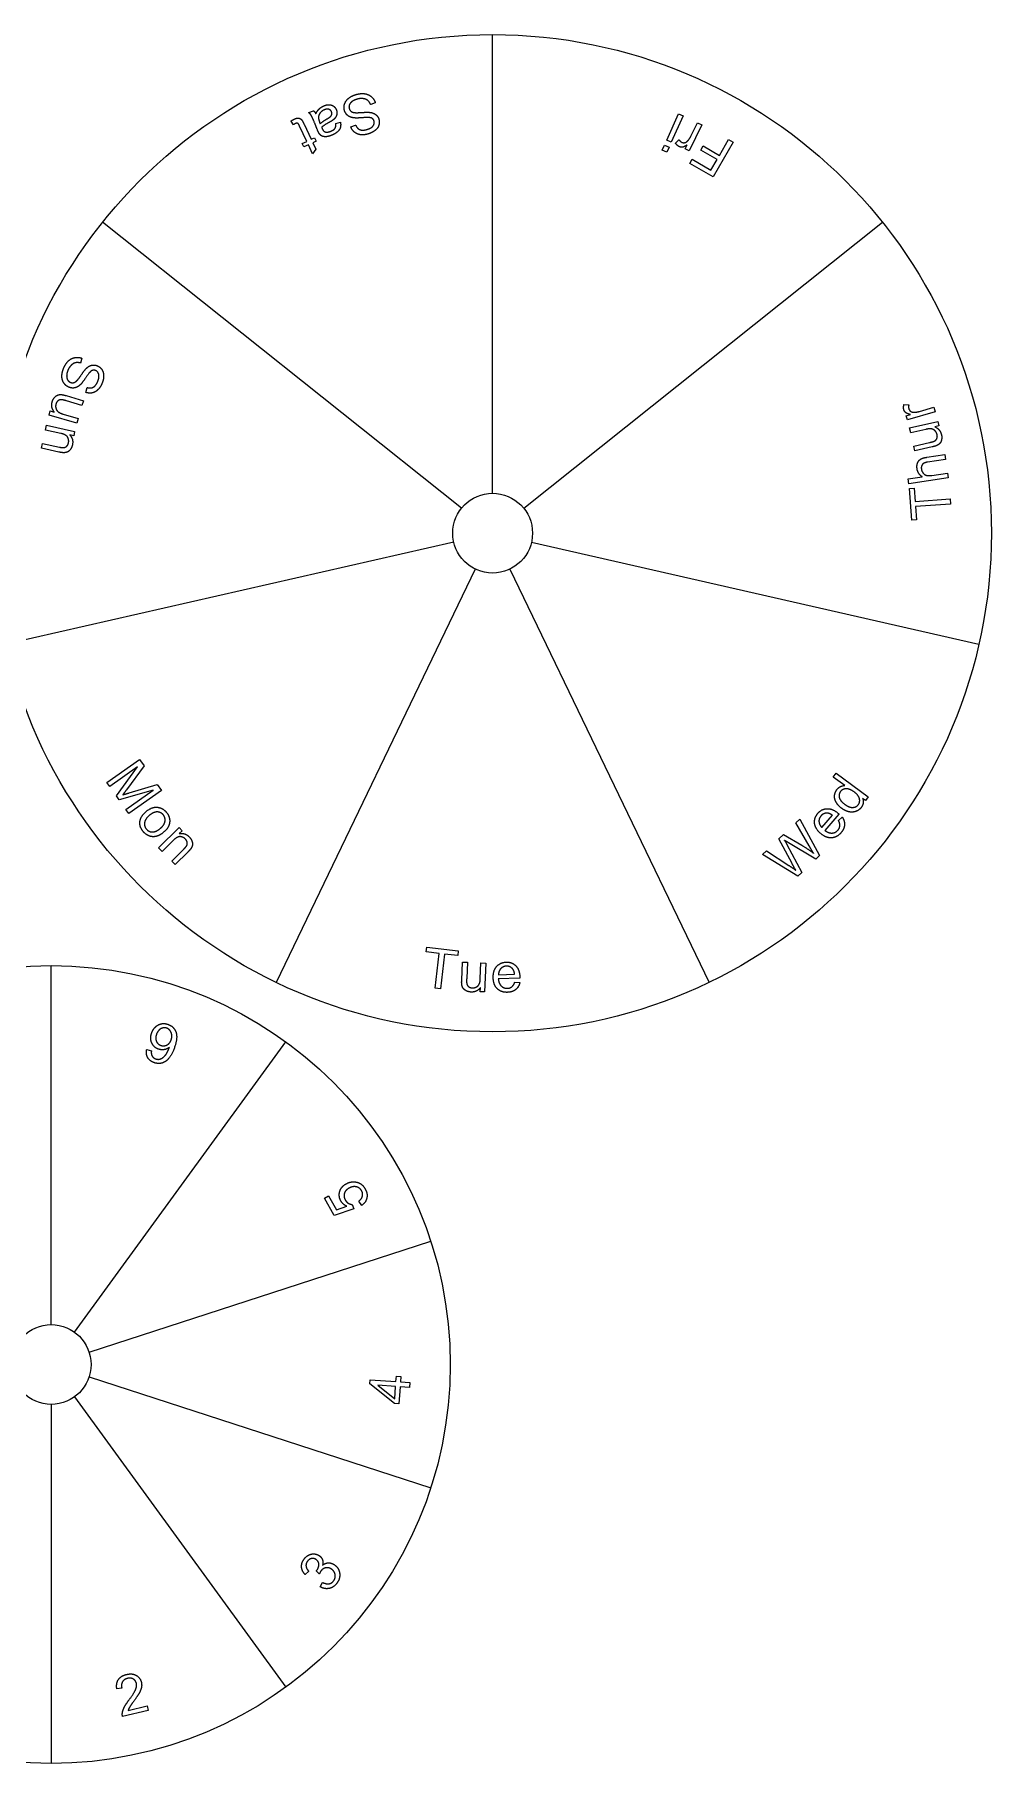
# Model space of a CAD drawing. Header units: millimetres. Extents: x 0 to 599, y -665 to 50.
# Drawn here: x 542 to 590, y -476.7 to -390 of the extents above; entities that cross this region are included whole.
import ezdxf

# ---------------------------------------------------------------- set-up
doc = ezdxf.new("R2010")
doc.units = ezdxf.units.MM
doc.header["$MEASUREMENT"] = 0
doc.layers.add('NEW WOOD 3MM v5_Sketch1', color=7, linetype='Continuous')

msp = doc.modelspace()

# ---------------------------------------------------------------- linework, layer by layer
at = {"layer": 'NEW WOOD 3MM v5_Sketch1', "color": 244, "true_color": 0x991b1e}
for p, q in [((565, -413), (565, -390)), ((559.123, -393.414), (558.891, -393.509)), ((555.023, -394.518), (554.898, -394.337)), ((555.789, -393.915), (556.027, -393.819)), ((556.33, -394.384), (556.364, -394.467)), ((557.14, -394.451), (557.375, -394.392)), ((573.73, -395.296), (574.324, -393.974)), ((574.548, -394.075), (573.954, -395.396)), ((574.324, -393.974), (574.548, -394.075)), ((555.687, -395.353), (555.327, -394.586)), ((555.554, -394.495), (555.908, -395.249)), ((555.908, -395.249), (556.071, -395.173)), ((556.071, -395.173), (556.152, -395.346)), ((556.211, -394.752), (556.088, -394.449)), ((557.896, -394.627), (558.133, -394.534)), ((574.164, -395.437), (574.341, -395.27)), ((575.492, -394.53), (574.848, -395.828)), ((574.935, -395.101), (575.272, -394.421)), ((575.272, -394.421), (575.492, -394.53)), ((576.368, -396.055), (576.823, -395.268)), ((576.823, -395.268), (577.052, -395.401)), ((555.464, -395.458), (555.687, -395.353)), ((555.545, -395.631), (555.464, -395.458)), ((555.768, -395.526), (555.545, -395.631)), ((555.983, -395.984), (555.768, -395.526)), ((556.142, -395.747), (555.983, -395.984)), ((556.152, -395.346), (555.989, -395.422)), ((555.989, -395.422), (556.142, -395.747)), ((573.504, -395.798), (573.619, -395.541)), ((573.728, -395.899), (573.504, -395.798)), ((573.619, -395.541), (573.843, -395.642)), ((573.843, -395.642), (573.728, -395.899)), ((573.954, -395.396), (573.73, -395.296)), ((574.65, -395.73), (574.748, -395.533)), ((574.848, -395.828), (574.65, -395.73)), ((575.437, -395.789), (575.556, -395.585)), ((576.25, -396.259), (575.437, -395.789)), ((575.556, -395.585), (576.368, -396.055)), ((577.052, -395.401), (576.051, -397.132)), ((574.883, -396.457), (575.001, -396.252)), ((576.051, -397.132), (574.883, -396.457)), ((575.001, -396.252), (575.94, -396.795)), ((575.94, -396.795), (576.25, -396.259)), ((563.436, -413.753), (545.454, -399.413)), ((566.564, -413.753), (584.546, -399.413)), ((544.42, -406.227), (544.351, -406.468)), ((543.629, -408.103), (544.49, -408.356)), ((544.611, -407.942), (544.685, -407.699)), ((542.769, -409.075), (542.831, -408.864)), ((544.159, -409.483), (542.769, -409.075)), ((542.831, -408.864), (543.035, -408.924)), ((543.483, -409.029), (544.228, -409.247)), ((544.421, -408.591), (543.65, -408.365)), ((544.49, -408.356), (544.421, -408.591)), ((585.619, -408.554), (585.861, -408.572)), ((585.731, -409.111), (585.942, -409.05)), ((585.792, -409.323), (585.731, -409.111)), ((587.184, -408.922), (585.792, -409.323)), ((586.388, -408.896), (587.116, -408.686)), ((587.116, -408.686), (587.184, -408.922)), ((542.586, -409.832), (542.637, -409.591)), ((543.359, -409.998), (542.586, -409.832)), ((542.637, -409.591), (544.054, -409.896)), ((544.054, -409.896), (544.007, -410.112)), ((544.228, -409.247), (544.159, -409.483)), ((585.903, -409.724), (587.317, -409.407)), ((585.957, -409.963), (585.903, -409.724)), ((586.714, -409.793), (585.957, -409.963)), ((587.365, -409.621), (587.157, -409.668)), ((587.317, -409.407), (587.365, -409.621)), ((542.39, -410.743), (542.441, -410.502)), ((543.261, -410.93), (542.39, -410.743)), ((542.441, -410.502), (543.303, -410.688)), ((544.007, -410.112), (543.806, -410.068)), ((586.106, -410.63), (586.891, -410.454)), ((586.16, -410.87), (586.106, -410.63)), ((587.036, -410.673), (586.16, -410.87)), ((586.759, -411.195), (587.668, -411.061)), ((587.704, -411.304), (586.795, -411.438)), ((587.668, -411.061), (587.704, -411.304)), ((585.826, -412.277), (586.536, -412.173)), ((585.862, -412.52), (585.826, -412.277)), ((587.84, -412.228), (585.862, -412.52)), ((587.02, -412.101), (587.804, -411.985)), ((587.804, -411.985), (587.84, -412.228)), ((585.895, -412.759), (586.131, -412.743)), ((586.004, -414.34), (585.895, -412.759)), ((586.131, -412.743), (586.176, -413.403)), ((586.176, -413.403), (587.936, -413.281)), ((587.936, -413.281), (587.954, -413.545)), ((586.24, -414.324), (586.004, -414.34)), ((587.954, -413.545), (586.195, -413.667)), ((586.195, -413.667), (586.24, -414.324)), ((563.05, -415.445), (540.627, -420.563)), ((566.95, -415.445), (589.373, -420.563)), ((564.132, -416.802), (554.153, -437.524)), ((565.868, -416.802), (575.847, -437.524)), ((545.667, -427.496), (547.3, -426.342)), ((547.3, -426.342), (547.53, -426.667)), ((547.205, -426.722), (545.814, -427.705)), ((546.148, -428.177), (547.205, -426.722)), ((547.53, -426.667), (546.647, -427.871)), ((582.077, -427.227), (582.222, -427.031)), ((582.653, -427.654), (582.077, -427.227)), ((582.222, -427.031), (583.829, -428.221)), ((545.814, -427.705), (545.667, -427.496)), ((546.286, -428.372), (546.148, -428.177)), ((547.989, -427.88), (546.286, -428.372)), ((546.622, -428.846), (547.989, -427.88)), ((548.402, -427.9), (546.769, -429.055)), ((546.784, -428.022), (548.196, -427.609)), ((548.196, -427.609), (548.402, -427.9)), ((546.769, -429.055), (546.622, -428.846)), ((582.354, -429.08), (581.649, -429.899)), ((583.694, -428.404), (583.547, -428.295)), ((583.829, -428.221), (583.694, -428.404)), ((548.26, -430.784), (549.288, -429.763)), ((549.288, -429.763), (549.444, -429.92)), ((549.444, -429.92), (549.298, -430.065)), ((580.206, -429.52), (580.399, -429.337)), ((580.863, -430.668), (580.206, -429.52)), ((580.399, -429.337), (581.379, -431.164)), ((581.505, -429.757), (582.033, -429.144)), ((582.332, -429.405), (582.522, -429.233)), ((548.433, -430.958), (548.26, -430.784)), ((548.995, -430.401), (548.433, -430.958)), ((579.354, -430.329), (579.586, -430.109)), ((580.009, -431.57), (579.354, -430.329)), ((579.586, -430.109), (580.491, -430.646)), ((579.75, -430.609), (580.492, -432.006)), ((581.194, -431.34), (579.838, -430.526)), ((548.917, -431.445), (549.542, -430.824)), ((549.09, -431.619), (548.917, -431.445)), ((549.722, -430.992), (549.09, -431.619)), ((578.534, -431.108), (578.731, -430.921)), ((580.297, -432.192), (578.534, -431.108)), ((578.731, -430.921), (579.855, -431.662)), ((581.379, -431.164), (581.194, -431.34)), ((580.492, -432.006), (580.297, -432.192)), ((561.677, -435.989), (561.705, -435.755)), ((562.331, -436.068), (561.677, -435.989)), ((561.705, -435.755), (563.279, -435.945)), ((563.279, -435.945), (563.251, -436.179)), ((542.879, -454.683), (542.879, -436.683)), ((562.12, -437.819), (562.331, -436.068)), ((562.594, -436.1), (562.383, -437.851)), ((563.251, -436.179), (562.594, -436.1)), ((563.453, -437.403), (563.491, -436.507)), ((563.491, -436.507), (563.736, -436.517)), ((563.736, -436.517), (563.702, -437.32)), ((564.386, -437.321), (564.419, -436.546)), ((564.419, -436.546), (564.664, -436.556)), ((564.664, -436.556), (564.603, -438.004)), ((566.367, -437.306), (565.287, -437.34)), ((565.294, -437.138), (566.103, -437.113)), ((566.113, -437.509), (566.367, -437.533)), ((562.383, -437.851), (562.12, -437.819)), ((564.384, -437.995), (564.393, -437.782)), ((564.603, -438.004), (564.384, -437.995)), ((544.054, -455.065), (554.635, -440.503)), ((547.664, -440.891), (547.901, -440.953)), ((556.575, -448.339), (556.779, -448.225)), ((557.062, -449.207), (556.575, -448.339)), ((556.779, -448.225), (557.17, -448.921)), ((558.052, -448.873), (557.062, -449.207)), ((557.17, -448.921), (557.692, -448.751)), ((557.966, -448.657), (558.052, -448.873)), ((558.441, -448.704), (558.296, -448.49)), ((544.781, -456.065), (561.9, -450.503)), ((544.781, -457.301), (561.9, -462.864)), ((558.851, -457.643), (558.865, -457.443)), ((560.079, -458.645), (558.851, -457.643)), ((558.865, -457.443), (560.158, -457.535)), ((560.158, -457.535), (560.177, -457.265)), ((560.177, -457.265), (560.402, -457.281)), ((560.402, -457.281), (560.382, -457.551)), ((560.382, -457.551), (560.86, -457.584)), ((560.86, -457.584), (560.843, -457.829)), ((544.054, -458.301), (554.635, -472.864)), ((560.141, -457.78), (559.241, -457.716)), ((559.241, -457.716), (560.096, -458.404)), ((560.096, -458.404), (560.141, -457.78)), ((560.365, -457.796), (560.304, -458.661)), ((560.843, -457.829), (560.365, -457.796)), ((542.879, -458.683), (542.879, -476.683)), ((560.304, -458.661), (560.079, -458.645)), ((555.79, -467.05), (555.606, -467.219)), ((556.317, -467.184), (556.162, -467.031)), ((556.355, -467.823), (556.479, -467.608)), ((546.417, -472.903), (546.165, -472.937)), ((547.743, -474.025), (546.458, -474.337)), ((546.734, -474.028), (547.687, -473.796)), ((547.687, -473.796), (547.743, -474.025))]:
    msp.add_line(p, q, dxfattribs=at)
at = {"layer": 'NEW WOOD 3MM v5_Sketch1', "color": 18, "true_color": 0x000000}
for centre, radius in [((565, -415), 25), ((565, -415), 2), ((542.879, -456.683), 20), ((542.879, -456.683), 2)]:
    msp.add_circle(centre, radius, dxfattribs=at)
at = {"layer": 'NEW WOOD 3MM v5_Sketch1', "color": 244, "true_color": 0x991b1e}
for points in [[(556.555, -393.57), (556.777, -393.481), (556.939, -393.541)], [(556.939, -393.541), (557.102, -393.602), (557.17, -393.77)], [(557.58, -393.813), (557.532, -393.66), (557.577, -393.499)], [(557.577, -393.499), (557.623, -393.337), (557.763, -393.211)], [(557.763, -393.211), (557.903, -393.085), (558.108, -393.021)], [(557.82, -393.536), (557.789, -393.628), (557.817, -393.716)], [(557.948, -393.367), (557.851, -393.444), (557.82, -393.536)], [(558.19, -393.244), (558.045, -393.289), (557.948, -393.367)], [(558.108, -393.021), (558.367, -392.941), (558.565, -392.962)], [(558.501, -393.21), (558.353, -393.194), (558.19, -393.244)], [(558.739, -393.298), (558.648, -393.226), (558.501, -393.21)], [(558.565, -392.962), (558.764, -392.983), (558.911, -393.103)], [(558.891, -393.509), (558.829, -393.371), (558.739, -393.298)], [(558.911, -393.103), (559.058, -393.224), (559.123, -393.414)], [(554.898, -394.337), (554.983, -394.273), (555.057, -394.238)], [(555.057, -394.238), (555.178, -394.181), (555.263, -394.188)], [(555.263, -394.188), (555.347, -394.195), (555.404, -394.245)], [(555.404, -394.245), (555.46, -394.295), (555.554, -394.495)], [(555.912, -394.053), (555.863, -393.974), (555.789, -393.915)], [(556.088, -394.449), (555.96, -394.131), (555.912, -394.053)], [(556.027, -393.819), (556.091, -393.875), (556.139, -393.966)], [(556.139, -393.966), (556.223, -393.808), (556.322, -393.716)], [(556.275, -394.141), (556.269, -394.233), (556.33, -394.384)], [(556.362, -393.923), (556.282, -394.022), (556.275, -394.141)], [(556.322, -393.716), (556.421, -393.625), (556.555, -393.57)], [(556.573, -393.771), (556.441, -393.824), (556.362, -393.923)], [(556.364, -394.467), (556.467, -394.366), (556.701, -394.231)], [(556.81, -394.403), (556.547, -394.547), (556.435, -394.645)], [(556.799, -393.75), (556.705, -393.717), (556.573, -393.771)], [(556.701, -394.231), (556.833, -394.154), (556.881, -394.105)], [(556.929, -393.874), (556.892, -393.783), (556.799, -393.75)], [(556.999, -394.287), (556.939, -394.332), (556.81, -394.403)], [(556.881, -394.105), (556.929, -394.057), (556.941, -393.995)], [(556.941, -393.995), (556.953, -393.934), (556.929, -393.874)], [(557.132, -394.147), (557.08, -394.225), (556.999, -394.287)], [(557.197, -393.968), (557.185, -394.068), (557.132, -394.147)], [(557.17, -393.77), (557.209, -393.869), (557.197, -393.968)], [(557.375, -394.392), (557.402, -394.547), (557.368, -394.663)], [(557.744, -394.06), (557.627, -393.967), (557.58, -393.813)], [(558.05, -394.178), (557.86, -394.153), (557.744, -394.06)], [(557.817, -393.716), (557.845, -393.806), (557.918, -393.857)], [(557.918, -393.857), (557.991, -393.908), (558.125, -393.916)], [(558.511, -394.168), (558.181, -394.194), (558.05, -394.178)], [(558.125, -393.916), (558.211, -393.922), (558.494, -393.903)], [(558.494, -393.903), (558.776, -393.885), (558.899, -393.908)], [(558.934, -394.185), (558.841, -394.142), (558.511, -394.168)], [(558.899, -393.908), (559.058, -393.937), (559.159, -394.022)], [(559.061, -394.332), (559.029, -394.229), (558.934, -394.185)], [(559.02, -394.567), (559.098, -394.45), (559.061, -394.332)], [(559.159, -394.022), (559.259, -394.107), (559.3, -394.239)], [(559.3, -394.239), (559.345, -394.383), (559.302, -394.535)], [(555.116, -394.464), (555.079, -394.481), (555.023, -394.518)], [(555.2, -394.444), (555.166, -394.441), (555.116, -394.464)], [(555.258, -394.469), (555.234, -394.448), (555.2, -394.444)], [(555.327, -394.586), (555.283, -394.491), (555.258, -394.469)], [(556.307, -394.958), (556.272, -394.904), (556.211, -394.752)], [(556.44, -395.084), (556.365, -395.043), (556.307, -394.958)], [(556.435, -394.645), (556.453, -394.693), (556.458, -394.705)], [(556.639, -395.122), (556.516, -395.125), (556.44, -395.084)], [(556.458, -394.705), (556.514, -394.845), (556.602, -394.876)], [(556.602, -394.876), (556.72, -394.918), (556.892, -394.848)], [(556.935, -395.05), (556.763, -395.119), (556.639, -395.122)], [(556.892, -394.848), (557.053, -394.783), (557.107, -394.696)], [(557.221, -394.88), (557.109, -394.98), (556.935, -395.05)], [(557.107, -394.696), (557.161, -394.609), (557.14, -394.451)], [(557.368, -394.663), (557.334, -394.779), (557.221, -394.88)], [(558.084, -394.899), (557.955, -394.793), (557.896, -394.627)], [(558.396, -395.023), (558.212, -395.005), (558.084, -394.899)], [(558.133, -394.534), (558.209, -394.709), (558.35, -394.766)], [(558.35, -394.766), (558.492, -394.823), (558.712, -394.755)], [(558.791, -394.974), (558.579, -395.041), (558.396, -395.023)], [(558.712, -394.755), (558.941, -394.684), (559.02, -394.567)], [(559.122, -394.8), (558.984, -394.914), (558.791, -394.974)], [(559.302, -394.535), (559.259, -394.686), (559.122, -394.8)], [(574.341, -395.27), (574.398, -395.358), (574.478, -395.398)], [(574.771, -395.339), (574.866, -395.24), (574.935, -395.101)], [(574.355, -395.62), (574.244, -395.565), (574.164, -395.437)], [(574.518, -395.646), (574.432, -395.658), (574.355, -395.62)], [(574.478, -395.398), (574.551, -395.434), (574.63, -395.419)], [(574.748, -395.533), (574.604, -395.634), (574.518, -395.646)], [(574.63, -395.419), (574.709, -395.404), (574.771, -395.339)], [(543.482, -406.781), (543.58, -406.527), (543.719, -406.384)], [(543.719, -406.384), (543.859, -406.241), (544.045, -406.201)], [(544.091, -406.457), (543.978, -406.483), (543.874, -406.589)], [(544.045, -406.201), (544.231, -406.161), (544.42, -406.227)], [(544.351, -406.468), (544.204, -406.431), (544.091, -406.457)], [(543.417, -407.168), (543.405, -406.981), (543.482, -406.781)], [(543.528, -407.492), (543.429, -407.356), (543.417, -407.168)], [(543.708, -406.854), (543.654, -406.996), (543.654, -407.12)], [(543.654, -407.12), (543.655, -407.244), (543.708, -407.325)], [(543.874, -406.589), (543.769, -406.695), (543.708, -406.854)], [(543.708, -407.325), (543.761, -407.406), (543.847, -407.44)], [(544.02, -407.448), (544.105, -407.422), (544.195, -407.322)], [(544.195, -407.322), (544.253, -407.258), (544.414, -407.025)], [(544.632, -407.175), (544.448, -407.45), (544.354, -407.542)], [(544.414, -407.025), (544.574, -406.791), (544.669, -406.709)], [(544.908, -406.854), (544.816, -406.9), (544.632, -407.175)], [(544.669, -406.709), (544.79, -406.602), (544.919, -406.576)], [(545.102, -406.845), (545.001, -406.806), (544.908, -406.854)], [(544.919, -406.576), (545.048, -406.551), (545.177, -406.6)], [(545.002, -407.672), (545.134, -407.597), (545.217, -407.381)], [(545.26, -407.023), (545.218, -406.889), (545.102, -406.845)], [(545.177, -406.6), (545.318, -406.654), (545.41, -406.782)], [(545.217, -407.381), (545.303, -407.157), (545.26, -407.023)], [(545.41, -406.782), (545.502, -406.909), (545.507, -407.088)], [(545.507, -407.088), (545.511, -407.267), (545.439, -407.455)], [(542.929, -408.414), (542.965, -408.291), (543.043, -408.198)], [(543.043, -408.198), (543.122, -408.105), (543.208, -408.074)], [(543.208, -408.074), (543.295, -408.043), (543.404, -408.053)], [(543.404, -408.053), (543.478, -408.059), (543.629, -408.103)], [(543.776, -407.686), (543.627, -407.628), (543.528, -407.492)], [(544.071, -407.71), (543.926, -407.743), (543.776, -407.686)], [(543.847, -407.44), (543.935, -407.473), (544.02, -407.448)], [(544.354, -407.542), (544.217, -407.677), (544.071, -407.71)], [(544.941, -407.964), (544.778, -407.999), (544.611, -407.942)], [(544.685, -407.699), (544.869, -407.748), (545.002, -407.672)], [(545.231, -407.795), (545.103, -407.928), (544.941, -407.964)], [(545.439, -407.455), (545.359, -407.663), (545.231, -407.795)], [(543.035, -408.924), (542.847, -408.693), (542.929, -408.414)], [(543.118, -408.52), (543.087, -408.626), (543.114, -408.735)], [(543.114, -408.735), (543.141, -408.844), (543.223, -408.91)], [(543.223, -408.358), (543.149, -408.414), (543.118, -408.52)], [(543.397, -408.307), (543.297, -408.302), (543.223, -408.358)], [(543.223, -408.91), (543.305, -408.976), (543.483, -409.029)], [(543.65, -408.365), (543.465, -408.311), (543.397, -408.307)], [(585.613, -408.818), (585.578, -408.699), (585.619, -408.554)], [(585.704, -408.956), (585.637, -408.901), (585.613, -408.818)], [(585.942, -409.05), (585.771, -409.011), (585.704, -408.956)], [(585.861, -408.572), (585.835, -408.673), (585.86, -408.76)], [(585.86, -408.76), (585.882, -408.837), (585.947, -408.886)], [(585.947, -408.886), (586.011, -408.934), (586.101, -408.936)], [(586.101, -408.936), (586.238, -408.939), (586.388, -408.896)], [(543.705, -410.188), (543.631, -410.056), (543.359, -409.998)], [(586.999, -409.771), (586.895, -409.753), (586.714, -409.793)], [(587.18, -409.871), (587.103, -409.789), (586.999, -409.771)], [(587.157, -409.668), (587.434, -409.779), (587.498, -410.062)], [(587.28, -410.061), (587.256, -409.953), (587.18, -409.871)], [(543.303, -410.688), (543.45, -410.719), (543.529, -410.707)], [(543.529, -410.707), (543.607, -410.694), (543.666, -410.632)], [(543.666, -410.632), (543.725, -410.57), (543.745, -410.474)], [(543.846, -410.795), (543.777, -410.892), (543.691, -410.93)], [(543.745, -410.474), (543.778, -410.321), (543.705, -410.188)], [(543.806, -410.068), (544.006, -410.275), (543.942, -410.569)], [(543.942, -410.569), (543.915, -410.697), (543.846, -410.795)], [(586.891, -410.454), (587.078, -410.412), (587.14, -410.383)], [(587.256, -410.609), (587.189, -410.639), (587.036, -410.673)], [(587.14, -410.383), (587.23, -410.339), (587.267, -410.254)], [(587.418, -410.495), (587.357, -410.564), (587.256, -410.609)], [(587.267, -410.254), (587.305, -410.169), (587.28, -410.061)], [(587.502, -410.307), (587.478, -410.426), (587.418, -410.495)], [(587.498, -410.062), (587.526, -410.188), (587.502, -410.307)], [(543.497, -410.966), (543.428, -410.965), (543.261, -410.93)], [(543.691, -410.93), (543.604, -410.967), (543.497, -410.966)], [(586.275, -411.773), (586.252, -411.613), (586.297, -411.487)], [(586.297, -411.487), (586.343, -411.36), (586.446, -411.293)], [(586.446, -411.293), (586.549, -411.226), (586.759, -411.195)], [(586.542, -411.556), (586.47, -411.647), (586.492, -411.792)], [(586.795, -411.438), (586.613, -411.465), (586.542, -411.556)], [(586.536, -412.173), (586.313, -412.032), (586.275, -411.773)], [(586.492, -411.792), (586.508, -411.9), (586.578, -411.987)], [(586.578, -411.987), (586.648, -412.073), (586.75, -412.1)], [(586.75, -412.1), (586.851, -412.126), (587.02, -412.101)], [(546.647, -427.871), (546.523, -428.039), (546.461, -428.12)], [(546.461, -428.12), (546.569, -428.085), (546.784, -428.022)], [(582.227, -428.508), (582.128, -428.345), (582.139, -428.173)], [(582.139, -428.173), (582.149, -428), (582.255, -427.857)], [(582.255, -427.857), (582.333, -427.751), (582.439, -427.702)], [(582.433, -427.959), (582.335, -428.091), (582.377, -428.258)], [(582.713, -427.815), (582.532, -427.824), (582.433, -427.959)], [(582.439, -427.702), (582.544, -427.653), (582.653, -427.654)], [(583.132, -427.982), (582.893, -427.805), (582.713, -427.815)], [(583.388, -428.312), (583.349, -428.143), (583.132, -427.982)], [(547.325, -429.471), (547.351, -429.201), (547.63, -428.963)], [(547.63, -428.963), (547.936, -428.701), (548.229, -428.745)], [(548.189, -428.976), (548.006, -428.974), (547.794, -429.155)], [(548.493, -429.119), (548.373, -428.979), (548.189, -428.976)], [(548.229, -428.745), (548.472, -428.782), (548.647, -428.987)], [(548.647, -428.987), (548.841, -429.214), (548.816, -429.485)], [(581.138, -429.545), (581.108, -429.271), (581.304, -429.043)], [(581.304, -429.043), (581.494, -428.823), (581.764, -428.813)], [(581.765, -429.035), (581.581, -429.032), (581.459, -429.173)], [(581.764, -428.813), (582.034, -428.802), (582.306, -429.037)], [(582.033, -429.144), (581.884, -429.037), (581.765, -429.035)], [(582.501, -428.8), (582.326, -428.671), (582.227, -428.508)], [(582.306, -429.037), (582.322, -429.051), (582.354, -429.08)], [(582.377, -428.258), (582.42, -428.426), (582.651, -428.597)], [(582.865, -428.97), (582.68, -428.933), (582.501, -428.8)], [(582.651, -428.597), (582.875, -428.763), (583.055, -428.751)], [(583.213, -428.948), (583.05, -429.008), (582.865, -428.97)], [(583.055, -428.751), (583.236, -428.738), (583.331, -428.61)], [(583.479, -428.749), (583.376, -428.888), (583.213, -428.948)], [(583.331, -428.61), (583.426, -428.481), (583.388, -428.312)], [(583.547, -428.295), (583.638, -428.534), (583.479, -428.749)], [(547.497, -429.971), (547.299, -429.74), (547.325, -429.471)], [(547.557, -429.518), (547.53, -429.7), (547.65, -429.84)], [(547.794, -429.155), (547.583, -429.335), (547.557, -429.518)], [(547.65, -429.84), (547.769, -429.979), (547.954, -429.981)], [(547.954, -429.981), (548.138, -429.982), (548.355, -429.797)], [(548.355, -429.797), (548.559, -429.622), (548.585, -429.44)], [(548.585, -429.44), (548.611, -429.257), (548.493, -429.119)], [(548.816, -429.485), (548.791, -429.756), (548.528, -429.981)], [(581.445, -430.058), (581.168, -429.82), (581.138, -429.545)], [(581.459, -429.173), (581.348, -429.301), (581.359, -429.463)], [(581.359, -429.463), (581.37, -429.624), (581.505, -429.757)], [(581.649, -429.899), (581.839, -430.045), (582.014, -430.035)], [(582.014, -430.035), (582.19, -430.026), (582.308, -429.889)], [(582.308, -429.889), (582.396, -429.786), (582.405, -429.668)], [(582.405, -429.668), (582.414, -429.549), (582.332, -429.405)], [(582.638, -429.627), (582.625, -429.83), (582.46, -430.022)], [(582.522, -429.233), (582.651, -429.424), (582.638, -429.627)], [(547.791, -430.179), (547.62, -430.115), (547.497, -429.971)], [(548.139, -430.203), (547.963, -430.244), (547.791, -430.179)], [(548.528, -429.981), (548.316, -430.163), (548.139, -430.203)], [(549.343, -430.215), (549.192, -430.205), (548.995, -430.401)], [(549.298, -430.065), (549.58, -430.01), (549.792, -430.224)], [(549.605, -430.337), (549.494, -430.226), (549.343, -430.215)], [(549.542, -430.824), (549.649, -430.718), (549.681, -430.646)], [(549.694, -430.49), (549.674, -430.407), (549.605, -430.337)], [(549.681, -430.646), (549.714, -430.573), (549.694, -430.49)], [(549.882, -430.814), (549.843, -430.872), (549.722, -430.992)], [(549.792, -430.224), (549.885, -430.317), (549.928, -430.428)], [(549.957, -430.632), (549.941, -430.724), (549.882, -430.814)], [(549.928, -430.428), (549.972, -430.539), (549.957, -430.632)], [(579.838, -430.526), (579.668, -430.424), (579.631, -430.399)], [(579.631, -430.399), (579.703, -430.52), (579.75, -430.609)], [(580.491, -430.646), (580.828, -430.844), (581.091, -431.052)], [(581.091, -431.052), (580.988, -430.888), (580.863, -430.668)], [(581.983, -430.276), (581.713, -430.289), (581.445, -430.058)], [(582.46, -430.022), (582.253, -430.262), (581.983, -430.276)], [(579.855, -431.662), (580.032, -431.778), (580.198, -431.9)], [(580.198, -431.9), (580.033, -431.615), (580.009, -431.57)], [(565.032, -437.298), (565.02, -436.933), (565.202, -436.725)], [(565.202, -436.725), (565.384, -436.517), (565.684, -436.508)], [(565.412, -436.831), (565.301, -436.948), (565.294, -437.138)], [(565.693, -436.709), (565.524, -436.715), (565.412, -436.831)], [(565.684, -436.508), (565.974, -436.498), (566.165, -436.69)], [(566.001, -436.841), (565.88, -436.703), (565.693, -436.709)], [(566.103, -437.113), (566.081, -436.93), (566.001, -436.841)], [(566.165, -436.69), (566.355, -436.882), (566.366, -437.241)], [(563.458, -437.633), (563.446, -437.56), (563.453, -437.403)], [(563.526, -437.818), (563.475, -437.742), (563.458, -437.633)], [(563.702, -437.32), (563.694, -437.512), (563.706, -437.579)], [(563.706, -437.579), (563.725, -437.677), (563.798, -437.736)], [(563.798, -437.736), (563.87, -437.794), (563.981, -437.799)], [(564.19, -437.751), (564.29, -437.698), (564.334, -437.603)], [(564.334, -437.603), (564.378, -437.507), (564.386, -437.321)], [(565.235, -437.841), (565.043, -437.651), (565.032, -437.298)], [(565.287, -437.34), (565.308, -437.579), (565.434, -437.702)], [(565.434, -437.702), (565.559, -437.825), (565.74, -437.819)], [(565.74, -437.819), (565.875, -437.815), (565.969, -437.741)], [(565.969, -437.741), (566.062, -437.667), (566.113, -437.509)], [(566.367, -437.533), (566.314, -437.757), (566.156, -437.885)], [(566.366, -437.241), (566.367, -437.263), (566.367, -437.306)], [(563.686, -437.949), (563.577, -437.895), (563.526, -437.818)], [(563.923, -438.008), (563.795, -438.002), (563.686, -437.949)], [(564.393, -437.782), (564.213, -438.02), (563.923, -438.008)], [(563.981, -437.799), (564.091, -437.803), (564.19, -437.751)], [(565.745, -438.021), (565.428, -438.031), (565.235, -437.841)], [(566.156, -437.885), (565.998, -438.013), (565.745, -438.021)], [(547.922, -440.564), (547.818, -440.337), (547.911, -440.066)], [(547.911, -440.066), (547.972, -439.888), (548.101, -439.761)], [(548.101, -439.761), (548.231, -439.635), (548.393, -439.6)], [(548.153, -440.133), (548.086, -440.329), (548.151, -440.478)], [(548.37, -439.847), (548.223, -439.929), (548.153, -440.133)], [(548.664, -439.815), (548.517, -439.765), (548.37, -439.847)], [(548.393, -439.6), (548.555, -439.565), (548.725, -439.623)], [(548.836, -439.939), (548.764, -439.85), (548.664, -439.815)], [(548.725, -439.623), (549.016, -439.723), (549.125, -440)], [(548.921, -440.155), (548.908, -440.028), (548.836, -439.939)], [(548.893, -440.402), (548.934, -440.282), (548.921, -440.155)], [(549.125, -440), (549.235, -440.276), (549.066, -440.766)], [(547.716, -441.296), (547.617, -441.122), (547.664, -440.891)], [(547.901, -440.953), (547.885, -441.1), (547.921, -441.182)], [(547.921, -441.182), (547.981, -441.313), (548.119, -441.361)], [(548.259, -440.871), (548.026, -440.791), (547.922, -440.564)], [(548.151, -440.478), (548.217, -440.627), (548.376, -440.682)], [(548.534, -440.896), (548.391, -440.916), (548.259, -440.871)], [(548.335, -441.366), (548.472, -441.324), (548.588, -441.192)], [(548.376, -440.682), (548.533, -440.736), (548.682, -440.661)], [(548.804, -440.777), (548.677, -440.876), (548.534, -440.896)], [(548.588, -441.192), (548.704, -441.06), (548.804, -440.777)], [(549.066, -440.766), (548.878, -441.315), (548.59, -441.494)], [(548.682, -440.661), (548.83, -440.585), (548.893, -440.402)], [(548.039, -441.547), (547.816, -441.47), (547.716, -441.296)], [(548.59, -441.494), (548.338, -441.65), (548.039, -441.547)], [(548.119, -441.361), (548.23, -441.399), (548.335, -441.366)], [(557.397, -448.483), (557.269, -448.255), (557.339, -448.009)], [(557.339, -448.009), (557.409, -447.763), (557.658, -447.624)], [(557.573, -448.105), (557.525, -448.268), (557.618, -448.434)], [(557.804, -447.84), (557.621, -447.943), (557.573, -448.105)], [(557.658, -447.624), (557.894, -447.491), (558.144, -447.532)], [(558.174, -447.774), (557.997, -447.732), (557.804, -447.84)], [(558.144, -447.532), (558.45, -447.581), (558.613, -447.871)], [(558.437, -447.97), (558.35, -447.815), (558.174, -447.774)], [(558.478, -448.236), (558.509, -448.098), (558.437, -447.97)], [(558.613, -447.871), (558.747, -448.109), (558.698, -448.334)], [(557.692, -448.751), (557.494, -448.656), (557.397, -448.483)], [(557.618, -448.434), (557.677, -448.538), (557.77, -448.595)], [(557.77, -448.595), (557.864, -448.652), (557.966, -448.657)], [(558.296, -448.49), (558.446, -448.373), (558.478, -448.236)], [(558.698, -448.334), (558.649, -448.559), (558.441, -448.704)], [(555.56, -466.426), (555.66, -466.296), (555.799, -466.229)], [(555.799, -466.229), (555.939, -466.163), (556.08, -466.178)], [(556.08, -466.178), (556.22, -466.194), (556.329, -466.277)], [(556.329, -466.277), (556.432, -466.356), (556.474, -466.476)], [(555.427, -466.824), (555.416, -466.615), (555.56, -466.426)], [(555.606, -467.219), (555.438, -467.033), (555.427, -466.824)], [(555.724, -466.544), (555.637, -466.658), (555.65, -466.789)], [(555.65, -466.789), (555.664, -466.919), (555.79, -467.05)], [(555.938, -466.411), (555.812, -466.43), (555.724, -466.544)], [(556.171, -466.474), (556.064, -466.392), (555.938, -466.411)], [(556.162, -467.031), (556.18, -467.013), (556.189, -467.001)], [(556.295, -466.727), (556.306, -466.578), (556.171, -466.474)], [(556.189, -467.001), (556.284, -466.877), (556.295, -466.727)], [(556.401, -467.029), (556.358, -467.085), (556.317, -467.184)], [(556.659, -466.873), (556.504, -466.894), (556.401, -467.029)], [(556.474, -466.476), (556.516, -466.596), (556.483, -466.742)], [(556.483, -466.742), (556.623, -466.626), (556.785, -466.626)], [(556.947, -466.955), (556.813, -466.852), (556.659, -466.873)], [(556.785, -466.626), (556.947, -466.627), (557.101, -466.744)], [(557.111, -467.23), (557.088, -467.062), (556.947, -466.955)], [(557.101, -466.744), (557.309, -466.904), (557.338, -467.166)], [(557.338, -467.166), (557.367, -467.428), (557.189, -467.66)], [(556.799, -467.912), (556.569, -467.955), (556.355, -467.823)], [(556.479, -467.608), (556.67, -467.701), (556.805, -467.676)], [(557.189, -467.66), (557.029, -467.869), (556.799, -467.912)], [(556.805, -467.676), (556.94, -467.652), (557.029, -467.536)], [(557.029, -467.536), (557.134, -467.398), (557.111, -467.23)], [(546.253, -472.473), (546.383, -472.289), (546.66, -472.222)], [(546.703, -472.421), (546.53, -472.462), (546.452, -472.591)], [(546.66, -472.222), (546.94, -472.154), (547.14, -472.269)], [(546.991, -472.454), (546.866, -472.381), (546.703, -472.421)], [(547.14, -472.269), (547.341, -472.385), (547.397, -472.614)], [(546.165, -472.937), (546.124, -472.657), (546.253, -472.473)], [(546.452, -472.591), (546.374, -472.72), (546.417, -472.903)], [(546.781, -473.498), (547.034, -473.161), (547.109, -472.982)], [(547.15, -472.668), (547.116, -472.526), (546.991, -472.454)], [(547.304, -473.131), (547.224, -473.282), (547.019, -473.562)], [(547.109, -472.982), (547.183, -472.804), (547.15, -472.668)], [(547.405, -472.855), (547.384, -472.979), (547.304, -473.131)], [(547.397, -472.614), (547.425, -472.731), (547.405, -472.855)], [(546.446, -474.165), (546.463, -474.022), (546.54, -473.868)], [(546.54, -473.868), (546.617, -473.715), (546.781, -473.498)], [(546.803, -473.874), (546.758, -473.953), (546.734, -474.028)], [(547.019, -473.562), (546.848, -473.795), (546.803, -473.874)], [(546.458, -474.337), (546.435, -474.252), (546.446, -474.165)]]:
    msp.add_open_spline(points, degree=2, dxfattribs=at)

doc.saveas('drawing.dxf')
